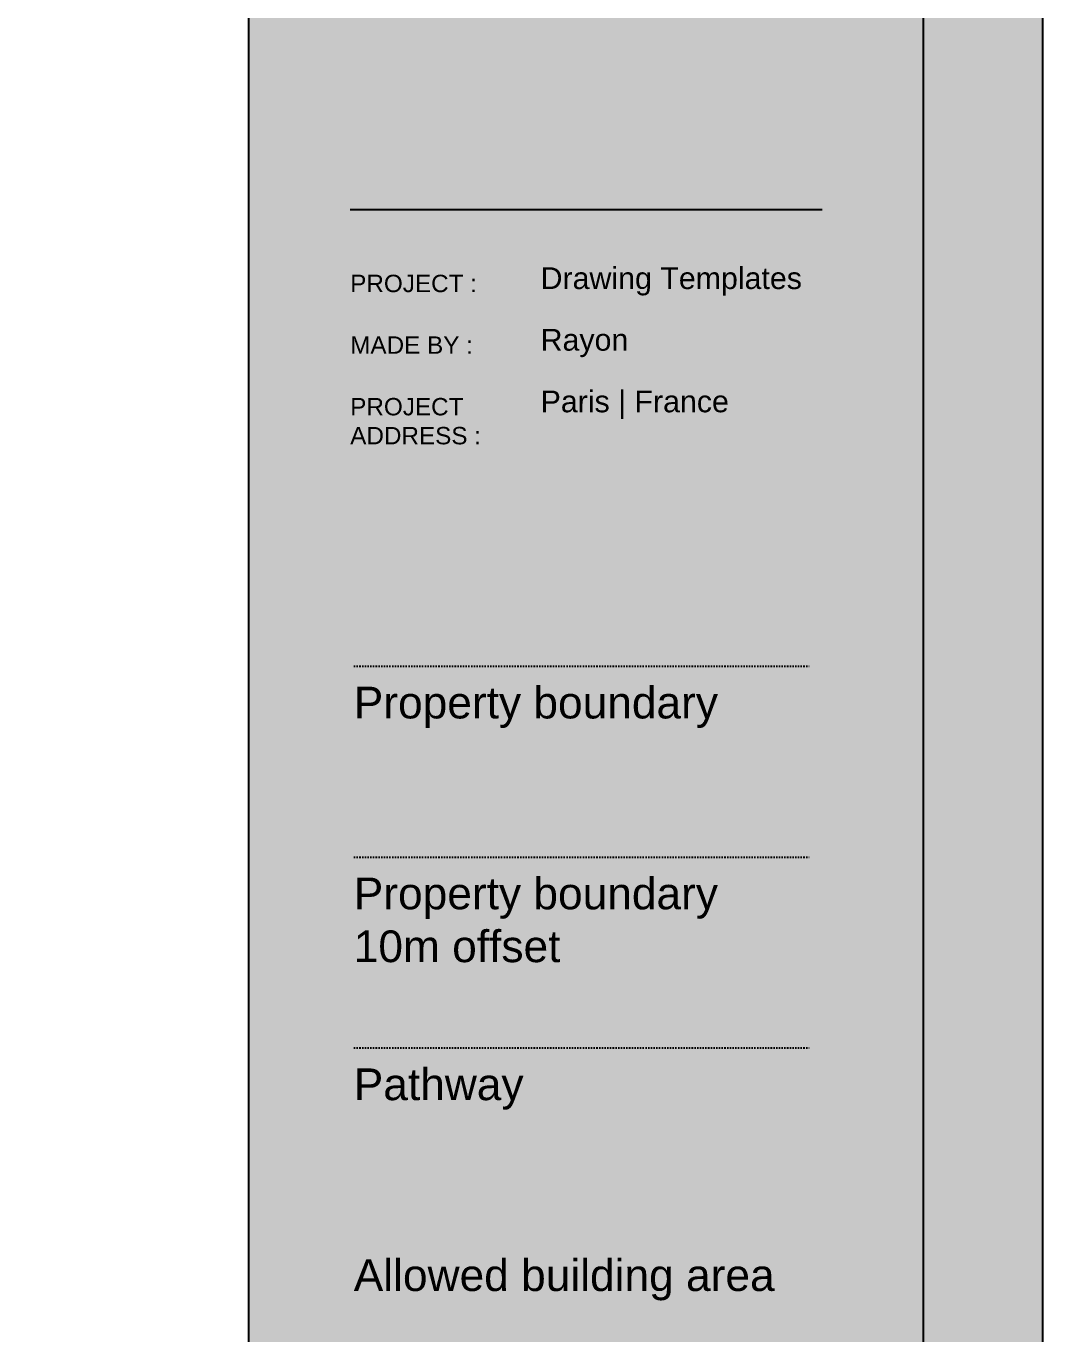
# Model space of a CAD drawing. Header units: metres. Extents: x 183920 to 185578, y 20757 to 21440.
# Drawn here: x 184543.5 to 184618.2, y 20919.7 to 21015.7 of the extents above; entities that cross this region are included whole.
import ezdxf

# ---------------------------------------------------------------- set-up
doc = ezdxf.new("R2010")
doc.units = ezdxf.units.M
for name, pattern in [('Light Grey Page Line', [0]), ('Page Lines', [0]), ('Path', [0.001111, 0.0003175, -0.00015875, 0.0003175, -0.00015875, 0, -0.00015875]), ('Property boundary', [0.001111, 0.0003175, -0.00015875, 0.0003175, -0.00015875, 0, -0.00015875]), ('Style_5', [0.001111, 0.0003175, -0.00015875, 0.0003175, -0.00015875, 0, -0.00015875])]:
    doc.linetypes.add(name, pattern=pattern)
for name, color, linetype, true_color in [('Imported blocks_1', 7, 'Continuous', 0xc57dd9), ('Page and Legend', 7, 'Continuous', 0xf890f8), ('Zoning', 7, 'Continuous', 0x47d2e2)]:
    doc.layers.add(name, color=color, linetype=linetype, true_color=true_color)
doc.styles.add('Style_6', font='', dxfattribs={"height": 4.2})
doc.styles.add('Text M A3', font='', dxfattribs={"height": 0.0015})
doc.styles.add('Text S A3', font='', dxfattribs={"height": 0.0012})
doc.styles.get('Style_6').set_extended_font_data('arial')
doc.styles.get('Text M A3').set_extended_font_data('arial')
doc.styles.get('Text S A3').set_extended_font_data('arial')

# ---------------------------------------------------------------- blocks, each defined once
blk = doc.blocks.new('ScaledText')
at = {"layer": 'Page and Legend', "insert": (185691.74, 20079.07), "char_height": 4.2, "width": 90, "attachment_point": 1, "style": 'Style_6'}
blk.add_mtext('Allowed building area', dxfattribs=at)
blk = doc.blocks.new('ScaledText_6')
at = {"layer": 'Imported blocks_1', "insert": (-163.009085, 30.855675), "char_height": 0.0015, "width": 0.00685096, "attachment_point": 1, "style": 'Text M A3'}
blk.add_mtext('Rayon', dxfattribs=at)
blk = doc.blocks.new('ScaledText_15')
at = {"layer": 'Imported blocks_1', "insert": (-162.880431, 30.869457), "char_height": 0.0012, "width": 0.01531381, "attachment_point": 1, "style": 'Text S A3'}
blk.add_mtext('PROJECT ADDRESS :', dxfattribs=at)
blk = doc.blocks.new('ScaledText_17')
at = {"layer": 'Page and Legend', "insert": (185691.74, 20079.07), "char_height": 4.2, "width": 57.151, "attachment_point": 1, "style": 'Style_6'}
blk.add_mtext('Property boundary\\P10m offset', dxfattribs=at)
blk = doc.blocks.new('ScaledText_39')
at = {"layer": 'Page and Legend', "insert": (185691.74, 20079.07), "char_height": 4.2, "width": 26.5394, "attachment_point": 1, "style": 'Style_6'}
blk.add_mtext('Pathway', dxfattribs=at)
blk = doc.blocks.new('ScaledText_45')
at = {"layer": 'Imported blocks_1', "insert": (-162.880431, 30.853871), "char_height": 0.0012, "width": 0.00964615, "attachment_point": 1, "style": 'Text S A3'}
blk.add_mtext('PROJECT :', dxfattribs=at)
blk = doc.blocks.new('ScaledText_71')
at = {"layer": 'Imported blocks_1', "insert": (-163.009085, 30.863468), "char_height": 0.0015, "width": 0.01540385, "attachment_point": 1, "style": 'Text M A3'}
blk.add_mtext('Paris | France ', dxfattribs=at)
blk = doc.blocks.new('A3  Title block minimal vertical')
at = {"layer": 'Imported blocks_1', "transparency": 33554483}
blk.add_hatch(color=256, dxfattribs=at).paths.add_polyline_path([(-0.209931, -0.148302), (-0.200532, -0.139056), (-0.200532, 0.13995), (0.155061, 0.13995), (0.155061, -0.139056), (-0.200532, -0.139056), (-0.209931, -0.148302), (0.209931, -0.148302), (0.209931, 0.148302), (-0.209931, 0.148302), (-0.209931, -0.148302)], flags=0)
at = {"layer": 'Imported blocks_1', "linetype": 'Page Lines'}
blk.add_lwpolyline([(-0.209931, -0.148302), (0.209931, -0.148302), (0.209931, 0.148302), (-0.209931, 0.148302), (-0.209931, -0.148302)], close=True, dxfattribs=at)
at = {"layer": 'Imported blocks_1', "linetype": 'Light Grey Page Line'}
blk.add_lwpolyline([(-0.200532, -0.139056), (0.201692, -0.139056), (0.201692, 0.13995), (-0.200532, 0.13995), (-0.200532, -0.139056)], close=True, dxfattribs=at)
at = {"layer": 'Imported blocks_1', "linetype": 'Page Lines'}
for points in [[(0.155061, 0.13995), (0.155061, -0.139056)], [(0.162089, 0.082293), (0.194696, 0.082293)]]:
    blk.add_lwpolyline(points, dxfattribs=at)
blk = doc.blocks.new('ScaledText_94')
at = {"layer": 'Imported blocks_1', "insert": (-163.009085, 30.847882), "char_height": 0.0015, "width": 0.02431889, "attachment_point": 1, "style": 'Text M A3'}
blk.add_mtext('Drawing Templates', dxfattribs=at)
blk = doc.blocks.new('ScaledText_100')
at = {"layer": 'Imported blocks_1', "insert": (-162.880431, 30.861664), "char_height": 0.0012, "width": 0.00925962, "attachment_point": 1, "style": 'Text S A3'}
blk.add_mtext('MADE BY :', dxfattribs=at)
blk = doc.blocks.new('ScaledText_105')
at = {"layer": 'Page and Legend', "insert": (185691.74, 20079.07), "char_height": 4.2, "width": 57.151, "attachment_point": 1, "style": 'Style_6'}
blk.add_mtext('Property boundary', dxfattribs=at)

msp = doc.modelspace()

# ---------------------------------------------------------------- hatches: boundary and pattern name
at = {"layer": 'Page and Legend', "transparency": 33554483}
msp.add_hatch(color=256, dxfattribs=at).paths.add_polyline_path([(184567.583, 20925.162), (184601.024, 20925.162), (184601.024, 20931.209), (184567.583, 20931.209), (184567.583, 20925.162)], flags=0)

# ---------------------------------------------------------------- linework, layer by layer
at = {"layer": 'Page and Legend', "linetype": 'Property boundary'}
msp.add_lwpolyline([(184567.589, 20968.684), (184601.024, 20968.684)], dxfattribs=at)
at = {"layer": 'Page and Legend', "linetype": 'Style_5'}
msp.add_lwpolyline([(184567.589, 20954.678), (184601.024, 20954.678)], dxfattribs=at)
at = {"layer": 'Page and Legend', "linetype": 'Path'}
msp.add_lwpolyline([(184567.589, 20940.672), (184601.024, 20940.672)], dxfattribs=at)

# ---------------------------------------------------------------- block references
at = {"layer": 'Imported blocks_1', "yscale": 1062.975773071686}
for name, p, xscale in [('ScaledText_45', (357705.272, -11799.502), 1062.975773071686), ('ScaledText_94', (357856.009, -11792.591), 1062.975773073028), ('ScaledText_100', (357705.272, -11812.308), 1062.975773071686), ('ScaledText_6', (357856.009, -11805.396), 1062.975773071686), ('ScaledText_71', (357856.009, -11818.202), 1062.975773071686), ('ScaledText_15', (357705.272, -11825.113), 1062.975773071401)]:
    msp.add_blockref(name, p, dxfattribs=dict(at, xscale=xscale))
at = {"layer": 'Page and Legend', "yscale": 0.5541007879359146}
for name, p, xscale in [('ScaledText_105', (81675.641, 9841.352), 0.5541007879359146), ('ScaledText_17', (81675.641, 9827.346), 0.5541007879359146), ('ScaledText_39', (81675.641, 9813.34), 0.5541007879359146), ('ScaledText', (81675.641, 9799.333), 0.5541007879359464)]:
    msp.add_blockref(name, p, dxfattribs=dict(at, xscale=xscale))
at = {"layer": 'Zoning', "xscale": 1062.975773071686, "yscale": 1062.975773071686}
msp.add_blockref('A3  Title block minimal vertical', (184395.024, 20914.719), dxfattribs=at)

doc.saveas('drawing.dxf')
